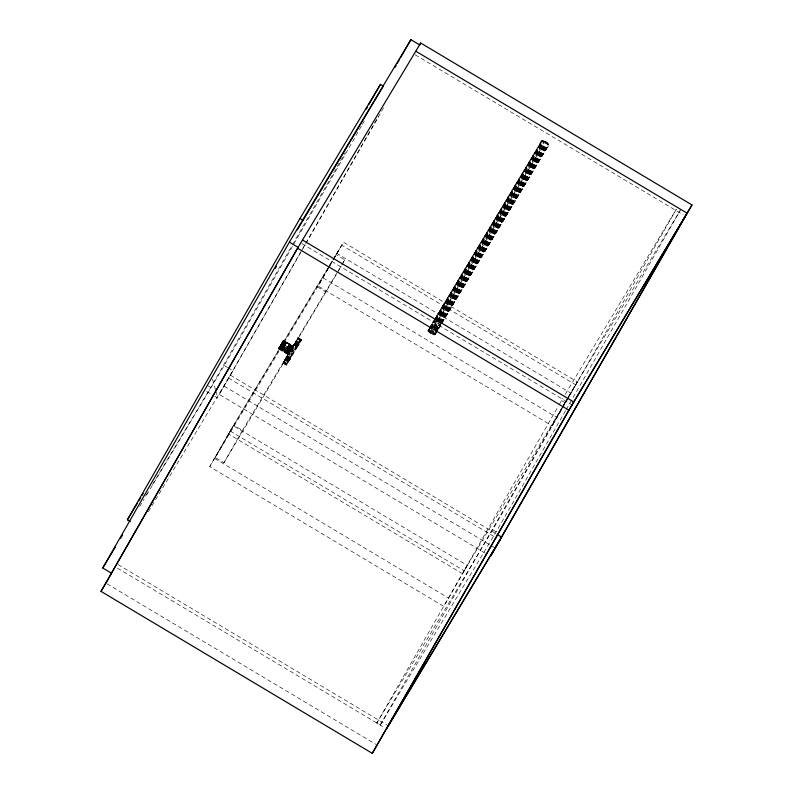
<?xml version="1.0" encoding="UTF-8"?>
<svg xmlns="http://www.w3.org/2000/svg" width="793" height="793" viewBox="0 0 793 793"><rect width="100%" height="100%" fill="white"/><g stroke="black" fill="none" stroke-linecap="round" stroke-linejoin="round"><path stroke-width="0.59" stroke-dasharray="3.96 2.97" d="M297.682 345.242L294.411 343.974L295.194 345.956L296.651 346.828L300.775 339.9L298.158 344.311L294.411 343.974L294.342 347.393L292.538 347.106C294.322 344.331 291.368 348.186 293.469 348.831M280.603 345.173L278.353 348.9L278.997 347.79L288.682 353.579L291.2 355.908L289.475 358.803M540.172 143.265C540.786 146.437 547.913 150.66 548.845 145.149C548.231 141.977 541.104 137.754 540.172 143.265L540.459 144.395M290 357.851L293.142 352.607L290.615 350.308L288.037 354.689L288.751 353.559L288.305 354.273L278.65 348.365L280.038 346.045L289.802 351.805M289.614 358.495L289.812 358.158M301.627 339.563L286.461 365.097C278.393 358.773 286.987 366.921 286.828 364.512L297.494 346.729C297.742 346.055 298.178 345.47 298.525 344.856C288.86 336.975 305.246 350.209 294.49 343.934L290.674 350.357M297.732 345.153L298.733 343.428L295.829 341.694L293.995 344.886L297.712 346.224L294.005 344.737L297.494 346.729L297.881 345.956L294.292 344.231L293.955 344.816L297.583 346.581L294.193 344.539L297.791 346.085L294.104 344.578M286.669 356.919L289.851 359.328L286.432 357.336L286.669 356.82L290.248 357.435L287.353 355.68L286.907 356.424L286.432 357.336L289.316 359.051L288.365 360.696L285.46 358.961L286.323 357.474L288.652 353.569L290.813 353.252L292.27 354.124L293.142 352.607M293.579 352.092L280.871 344.648L283.438 340.356L293.132 346.144L283.418 340.445L282.913 341.297L283.557 340.187L293.212 346.045M287.344 355.7L286.907 356.424L290.228 358.694L286.739 356.691L289.941 359.17L286.531 357.207L289.99 359.1L290.297 358.426C286.927 353.658 284.598 357.375 290.06 358.991L286.798 356.721L287.334 355.849L290.367 358.466L287.324 355.859L290.357 358.476L286.828 364.512L283.716 362.004M286.59 356.939L290.05 358.852L286.66 356.83L286.223 357.643L289.366 358.971M286.878 356.681L287.314 355.869M288.067 354.649L278.393 348.831L278.997 347.79M283.438 340.356L283.101 340.97L292.934 346.491M300.458 340.405C291.546 337.412 304.918 339.027 298.654 343.488L296.324 340.792L299.02 342.943L299.377 342.298L296.423 340.633M297.97 344.747L297.286 345.966M287.909 361.529L284.816 360.091L286.362 357.395L289.227 359.209M297.157 346.174C296.314 348.851 289.633 340.445 297.722 346.214M296.84 346.719L293.955 344.955M278.393 348.831L279.86 346.343L289.544 352.132L289.247 352.647L279.562 346.858M283.051 363.115L286.65 356.86M295.452 342.328L298.446 345.014L295.392 342.398L295.829 341.694M301.598 339.602L297.93 338.026L301.33 340.058L301.608 339.592C299.06 346.938 297.861 346.63 294.55 343.964M294.104 344.707L294.381 344.231L297.771 346.283M283.953 361.608L283.438 362.49C283.934 359.09 290.882 367.427 283.656 362.104M297.316 339.087L298.237 337.531L294.639 343.795M152.474 484.592L210.76 387.46L291.834 245.899M292.448 244.829L345.262 152.603M146.655 494.852L224.26 365.523L361.777 125.403M362.391 124.332L364.235 121.121M485.187 553.167L219.235 394.399L305.226 244.254M305.84 243.183L378.32 116.63M219.235 394.399L305.424 244.234M305.85 243.55L384 107.025M209.739 466.651L233.39 425.752L467.355 565.439L448.64 598.12L443.713 606.328L209.739 466.651L230.148 431.025L328.798 266.626M215.21 457.531L233.747 425.167L242.47 430.381L223.933 462.735L215.21 457.531L317.557 286.977L332.604 260.758M333.1 259.836L336.827 253.373L570.801 393.06L567.778 398.334M567.273 399.613L552.077 425.742L318.112 286.065L328.471 268.361M329.075 267.31L332.693 260.986M333.298 259.926L343.438 242.232L577.413 381.909L567.877 398.552M281.793 343.072L291.556 348.831L292.379 347.423L282.685 341.654L282.377 342.14L281.515 343.567L291.209 349.346M291.299 351.289L292.23 349.654L293.688 350.516L292.746 352.151L291.299 351.289L296.612 342.358L298.059 343.22L292.746 352.151M295.67 343.993L296.612 342.358M291.685 351.735L290.813 353.252L291.735 355.016L288.652 353.569L288.374 354.114L278.65 348.365M223.933 462.735L337.045 273.387M337.64 272.346L341.228 266.081M341.823 265.04L344.816 259.826L336.093 254.612M289.554 358.595L286.323 364.235L286.62 363.739M296.651 346.828L297.514 345.312M436.18 332.941L434.851 334.844L431.481 333.952L428.051 331.028L427.972 330.235L428.26 331.365L429.528 329.244M565.518 410.734L496.15 531.835L380.125 725.198L376.734 723.166L558.421 405.927M559.035 404.856L562.762 398.443M380.125 725.198L566.797 399.404M552.077 425.742L561.741 408.871M562.346 407.82L567.173 399.385M376.734 723.166L492.76 529.813L562.128 408.702M562.743 407.632L567.035 400.128M567.649 399.057L676.29 209.362M566.133 409.654L680.295 210.314L567.431 398.344M300.369 340.584L297.444 338.859L297.851 338.165L301.241 340.197M282.169 342.447L291.903 348.256L292.379 347.423L291.368 349.158L281.684 343.369L283.517 340.256M298.654 343.488L300.775 339.9L297.524 345.57L297.871 344.925L295.115 342.854L298.346 345.163L295.204 342.745M283.914 361.667L286.818 363.402M289.514 359.893C277.818 355.472 297.623 363.085 286.085 357.911C284.717 359.199 289.841 360.924 289.832 359.219L286.481 357.128L285.46 358.961L285.758 358.476L289.495 359.923L290.317 358.535C280.435 351.269 296.82 363.967 287.284 355.918M294.292 344.231L297.94 345.857L294.619 343.765L295.095 342.923M281.872 343.042L283.25 340.703L292.944 346.501M290.654 356.81L288.652 353.569L290.159 357.584M290.208 358.575L286.818 356.553C295.392 361.667 285.827 356.969 287.175 355.958L290.565 357.98L289.742 359.507L285.787 358.416M300.537 340.296L297.553 338.67M297.871 338.165L300.616 340.167M286.749 363.531L283.795 361.886M289.495 352.191L290.129 351.16M300.686 340.048L297.771 338.314M297.494 346.729C300.081 343.389 288.483 341.585 297.861 346.135L294.183 344.449M281.723 343.319L279.998 346.184L289.693 351.963L280.187 345.867L289.921 351.507M289.881 351.547L291.408 349.108M290.684 350.199L290.278 350.883L280.583 345.094M295.224 342.675L296.324 340.821L299.377 342.298M286.283 357.613L289.792 359.437L286.402 357.415M280.871 344.648L281.406 343.736L291.16 349.505M291.09 349.515L290.198 351.14L280.504 345.351L281.039 344.44L290.734 350.228M292.627 347.086L296.324 340.821L294.431 344.132L297.95 345.827M297.524 345.5L295.541 348.821L282.823 341.367M145.506 496.2L148.043 491.977M139.657 506.509L144.108 499.094M148.37 511.713L232.983 370.727L229.108 368.408M329.432 265.566L343.438 242.232M329.095 266.27L228.463 433.969L462.428 573.646L562.99 406.066M329.66 265.318L333.546 258.855M334.111 257.894L341.753 245.166L575.728 384.853M242.47 430.381L337.818 271.474M338.452 270.413L342.269 264.059M342.903 262.998L344.816 259.826M297.781 345.074L294.917 343.26L298.218 345.381L295.006 343.042L283.071 363.075L286.541 364.988M293.688 350.516L298.059 343.22M296.899 346.62L286.64 363.719L291.655 355.294L279.086 347.721M429.182 328.332L541.728 140.648M427.933 330.721L434.316 320.094M434.871 319.014L541.976 140.539M430.093 327.459L433.92 321.086M434.554 320.025L542.293 140.49M428.051 331.028L429.33 328.897M429.965 327.836L434.425 320.402M435.07 319.341L540.251 144.058M430.173 328.183L542.68 140.5M430.936 327.549L434.762 321.175M435.407 320.114L543.136 140.579M428.547 331.732L429.816 329.61M430.46 328.55L434.921 321.115M435.555 320.045L540.737 144.762M431.442 327.687L435.268 321.314M435.912 320.243L543.641 140.708M428.904 332.118L430.183 329.997M430.817 328.936L435.278 321.492M435.922 320.431L541.104 145.149M429.33 332.505L430.609 330.384M431.243 329.323L435.714 321.889M435.813 321.502L544.186 140.906M432.562 328.114L544.751 141.144M429.816 332.901L436.19 322.275M436.834 321.215L542.015 145.922M433.137 328.401L436.963 322.027M437.597 320.967L545.336 141.432M430.351 333.278L437.994 320.521M438.638 319.46L542.541 146.299M434.356 327.668L545.911 141.749M430.906 333.625L433.454 329.382M434.098 328.312L543.106 146.655M434.911 328.015L546.476 142.106M431.481 333.952L433.394 330.76M434.039 329.7L437.855 323.326M438.499 322.265L543.681 146.983M434.802 329.452L438.628 323.078M439.263 322.017L547.001 142.482M432.066 334.24L433.979 331.048M434.614 329.987L438.44 323.613M439.074 322.553L544.266 147.27M435.288 329.848L439.114 323.465M439.748 322.404L547.487 142.869M432.631 334.477L433.91 332.356M436.457 328.104L439.005 323.851M439.649 322.791L544.831 147.508M435.714 330.235L439.54 323.861M440.174 322.801L547.913 143.265M433.176 334.666L434.455 332.545M435.089 331.484L439.55 324.05M440.184 322.979L545.376 147.696M436.081 330.622L439.907 324.248M440.541 323.177L548.28 143.642M433.682 334.805L434.96 332.673M435.595 331.613L440.056 324.178M440.69 323.118L545.881 147.835M436.368 330.988L440.194 324.615M440.829 323.544L548.558 144.009L548.845 145.149M434.138 334.874L435.407 332.753M436.051 331.692L440.511 324.258M441.146 323.187L546.337 147.904M436.566 331.325L441.027 323.891M441.671 322.83L548.766 144.356M434.524 334.894L435.803 332.763M436.437 331.702L440.898 324.268M441.542 323.207L546.724 147.914M434.851 334.844L441.225 324.218M441.78 323.138L548.885 144.663M435.089 334.735L548.905 144.931M565.32 394.2L676.241 209.342M563.407 405.243L568.085 397.58M568.502 396.758L577.413 381.909M286.848 356.523L284.865 360.022M282.09 342.616L291.784 348.464L291.408 349.009L281.723 343.23M291.864 348.236L292.984 346.382L283.289 340.603M289.782 358.416L287.958 361.449L285.004 359.794L287.869 361.598L286.323 364.235L288.077 361.192L285.173 359.457M289.514 352.251L279.81 346.402L280.435 345.371L290.079 351.309M279.225 347.453L288.91 353.232L289.356 352.518L279.671 346.729L279.265 347.384M297.335 339.037L300.279 340.722M287.8 361.707L284.965 359.834M278.69 348.325L288.156 354.511M292.597 350.298L290.615 350.308L290.813 353.252L296.067 344.44L295.194 345.956L297.157 345.986L294.411 343.974M285.827 358.367L289.544 359.853L285.837 358.327L288.711 360.091M294.193 344.4L297.841 346.016M297.881 345.956L294.272 344.301L297.226 346.065M286.065 357.98L289.673 359.635M286.164 357.802L289.723 359.546M286.194 357.732L289.742 359.507M286.303 357.544L289.802 359.398M298.069 345.649L294.718 343.597M415.165 54.786L683.239 214.824M301.875 243.58L571.019 404.252M561.494 400.574L564.884 402.596M323.029 277.857L557.003 417.534M317.557 286.977L326.28 292.181M298.079 337.788L301.528 339.721M298.009 337.897L301.399 339.929M296.324 340.792L299.298 342.417M299.229 342.566L296.235 340.94L298.158 344.311M298.386 344.033L295.482 342.298L295.065 343.012L297.94 344.796M298.198 345.55L294.827 343.419L298.148 345.49M283.012 341.119L292.726 346.878M282.764 341.555L292.458 347.344M282.586 341.803L292.33 347.493M282.516 341.882L292.181 347.731M282.457 342.09L292.141 347.869M282.377 342.14L292.042 348.008M282.239 342.358L291.933 348.147M282.05 342.745L291.735 348.524M281.911 342.913L291.596 348.692M281.307 343.914L290.991 349.703M281.257 344.073L291.011 349.772M281.089 344.281L290.773 350.07M280.821 344.806L290.516 350.595M280.653 345.014L290.337 350.803M279.701 346.62L289.425 352.419L288.513 353.936L278.809 348.117M279.453 346.997L289.217 352.736M279.414 347.136L289.078 352.994L279.324 347.284M279.146 347.532L288.83 353.321M278.868 347.998L288.583 353.757M287.254 355.849L290.109 357.663M287.096 356.097L290.486 358.129M290.397 358.277L286.997 356.255L290.297 358.426M283.577 362.223L286.491 363.957M283.507 362.342L286.422 364.076M283.279 362.758L286.669 364.78M283.21 362.867L286.6 364.889M224.26 365.523L228.136 367.833M492.76 529.813L496.15 531.835M230.277 375.109L495.169 533.253M228.592 378.053L496.676 538.1M224.161 386.191L495.437 548.141M207.855 385.725L210.76 387.46M206.606 391.445L213.783 395.727M214.814 396.341L217.887 398.175L216.211 392.257M230.148 431.025L464.113 570.702M214.665 458.443L448.64 598.12M118.048 564.547L388.263 725.853M117.433 568.125L384.446 727.528M107.005 583.826L376.15 744.508M294.976 343.121L298.267 345.312M295.303 342.576L298.446 345.014L295.313 342.526M287.175 356.126L290.317 358.555M295.462 342.289L298.525 344.856M212.534 379.252L215.884 391.078M289.614 359.725L285.976 358.129L289.623 359.695"/><path stroke-width="1.19" d="M130.3 521.536L127.395 519.802L299.982 218.442L380.442 84.375L383.346 86.11L297.365 229.831M289.386 242.123L298.109 247.337L111.476 573.2L102.763 567.996L289.386 242.123L410.893 39.65L419.606 44.854M366.316 109.037L367.536 106.896M368.765 104.745L380.442 84.375M275.25 268.44L276.479 266.299M394.924 67.524L396.153 65.373M397.382 63.232L399.226 60.02M400.455 57.869L410.893 39.65M302.49 240.001L573.765 401.952L372.294 753.35L101.018 591.4L297.563 248.209L420.706 43L691.982 204.941L490.51 556.349L687.055 213.148L415.78 51.208M111.476 573.537L101.018 591.4M419.477 45.142L420.706 43M372.294 753.35L568.839 410.159L691.982 204.941M127.395 519.802L137.536 502.911M138.805 500.799L140.698 497.637M141.967 495.526L143.236 493.405M102.763 567.996L115.481 546.793M120.576 538.318L122.479 535.136M572.08 404.896L685.37 216.093M388.263 725.853L501.553 537.059L497.3 534.522M386.578 728.797L499.868 540.003M299.982 218.442L302.886 220.186M297.563 248.209L568.839 410.159"/></g></svg>
